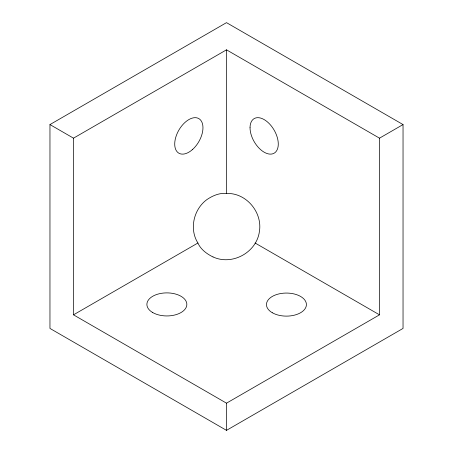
<?xml version="1.0" encoding="UTF-8"?>
<svg xmlns="http://www.w3.org/2000/svg" width="453" height="453" viewBox="0 0 453 453"><rect width="100%" height="100%" fill="white"/><g stroke="black" fill="none" stroke-linecap="round" stroke-linejoin="round"><path stroke-width="0.68" d="M49.96 124.575L226.5 22.65L403.04 124.575L403.04 328.425L226.5 430.35L49.96 328.425L49.96 124.575L73.499 138.165L226.5 49.83L379.501 138.165L403.04 124.575M73.499 138.165L73.499 314.835L197.91 243.006A45.764 26.421 0 0 0 213.012 256.936M73.499 314.835L226.5 403.17L379.501 314.835L379.501 138.165M197.91 243.006C189.054 229.025 193.68 209.229 206.885 199.603A45.764 26.421 -60 0 1 226.5 193.488C246.228 192.57 262.706 212.389 259.388 231.647C256.511 252.542 232.14 265.832 213.018 256.936M255.09 243.006L379.501 314.835M226.5 49.83L226.5 193.488M226.5 403.17L226.5 430.35M250.039 127.746A19.972 11.529 60 0 0 271.222 154.099A19.972 11.529 60 0 0 271.222 125.855A19.972 11.529 60 0 0 250.039 127.746M192.491 149.541A19.972 11.529 -60 0 0 198.827 118.601A19.972 11.529 -60 0 0 175.198 139.558A19.972 11.529 -60 0 0 192.491 149.541M152.746 312.57A19.972 11.529 0 0 0 186.16 307.4A19.972 11.529 0 0 0 161.698 293.278A19.972 11.529 0 0 0 152.746 312.57M272.315 312.746A19.972 11.529 0 0 0 305.73 307.576A19.972 11.529 0 0 0 281.268 293.453A19.972 11.529 0 0 0 272.315 312.746"/></g></svg>
